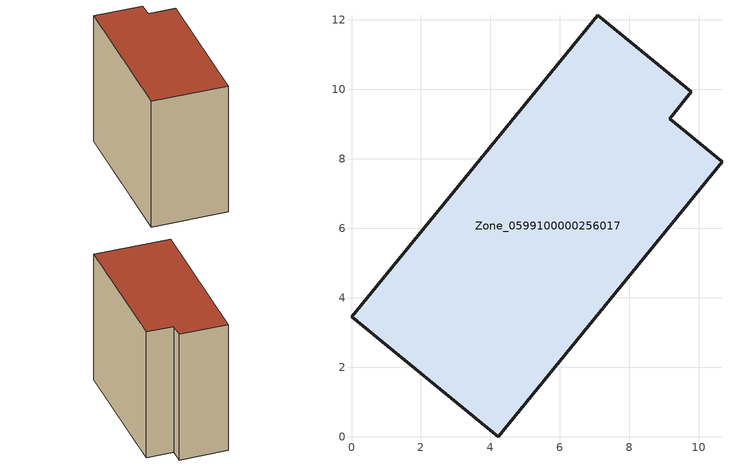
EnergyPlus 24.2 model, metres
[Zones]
Zone_0599100000256017
 floor ground (C_G): 0,3.45 7.09,12.13 9.78,9.92 9.15,9.15 10.66,7.91 4.22,0 z0
 wall outside (C_F): 7.09,12.13 0,3.45 4.22,0 10.66,7.91 9.15,9.15 9.78,9.92 7.09,12.13 z0:9.89
 roof outside (C_R): 0,3.45 4.22,0 10.66,7.91 9.15,9.15 9.78,9.92 7.09,12.13 z9.89
[BUILDING]
Pand.0599100000256017: North Axis=0; Terrain=City; Loads Convergence Tolerance Value=0.04; Temperature Convergence Tolerance Value=0.4; Solar Distribution=FullExterior; Maximum Number of Warmup Days=25; Minimum Number of Warmup Days=1
[Site:Location]
Rotterdam.The.Hague.AP_ZH_NLD Design_Conditions: Latitude=51.96; Longitude=4.45; Time Zone=1; Elevation=-4.5
[SITE:GROUNDTEMPERATURE:BUILDINGSURFACE]
18, 18, 18, 18, 18, 18, 18, 18, 18, 18, 18, 18
[MATERIAL] Thermal Absorptance=0.9; Solar Absorptance=0.7; Visible Absorptance=0.7
Name | Roughness | Thickness | Conductivity | Density | Specific Heat
G.TI.1946 | MediumSmooth | 0.15 | 1 | 540 | 1210
F.TI.1946 | Rough | 0.3 | 0.857143 | 1920 | 840
R.TI.1946 | MediumRough | 0.2 | 0.1 | 1500 | 1000
[CONSTRUCTION]
C_G: G.TI.1946
C_F: F.TI.1946
C_R: R.TI.1946
[ZONE]
Zone_0599100000256017: Type=1; Multiplier=1; Ceiling Height=Autocalculate; Volume=Autocalculate; Floor Area=autocalculate; Part of Total Floor Area=Yes
[ZONEINFILTRATION:DESIGNFLOWRATE]
Infil_Zone_0599100000256017: Zone or ZoneList or Space or SpaceList=Zone_0599100000256017; Schedule=AlwaysOn; Design Flow Rate Calculation Method=Flow/Area; Flow Rate per Floor Area=0.003; Constant Term Coefficient=1; Temperature Term Coefficient=0; Velocity Term Coefficient=0; Velocity Squared Term Coefficient=0
[HVACTEMPLATE:ZONE:IDEALLOADSAIRSYSTEM]
Zone_0599100000256017: Maximum Heating Supply Air Temperature=50; Minimum Cooling Supply Air Temperature=13; Maximum Heating Supply Air Humidity Ratio=0.0156; Minimum Cooling Supply Air Humidity Ratio=0.0077; Heating Limit=NoLimit; Cooling Limit=NoLimit; Dehumidification Control Type=ConstantSensibleHeatRatio; Cooling Sensible Heat Ratio=0.7; Dehumidification Setpoint=60; Humidification Control Type=None; Humidification Setpoint=30; Outdoor Air Method=None; Outdoor Air Flow Rate per Person=0.00944; Outdoor Air Flow Rate per Zone Floor Area=0; Outdoor Air Flow Rate per Zone=0; Demand Controlled Ventilation Type=None; Outdoor Air Economizer Type=NoEconomizer; Heat Recovery Type=None; Sensible Heat Recovery Effectiveness=0.7; Latent Heat Recovery Effectiveness=0.65
[ZONECONTROL:THERMOSTAT]
ThermostatControl_Zone_0599100000256017: Zone or ZoneList=Zone_0599100000256017; Control Type Schedule=DualSetpointControlType; Control 1=Thermostat_Zone_0599100000256017; Temperature Difference Between Cutout And Setpoint=0
[THERMOSTATSETPOINT:DUALSETPOINT]
Thermostat_Zone_0599100000256017: Heating Setpoint Temperature Schedule=HeatingSetpoint_Zone_0599100000256017; Cooling Setpoint Temperature Schedule=CoolingSetpoint_Zone_0599100000256017
[SCHEDULE:COMPACT]
HeatingSetpoint_Zone_0599100000256017: Through: 12/31, For: AllDays, Until: 24:00, 21
CoolingSetpoint_Zone_0599100000256017: Through: 12/31, For: AllDays, Until: 24:00, 24
DualSetpointControlType: Through: 12/31, For: AllDays, Until: 24:00, 4
AlwaysOn: Through: 12/31, For: AllDays, Until: 24:00, 1
